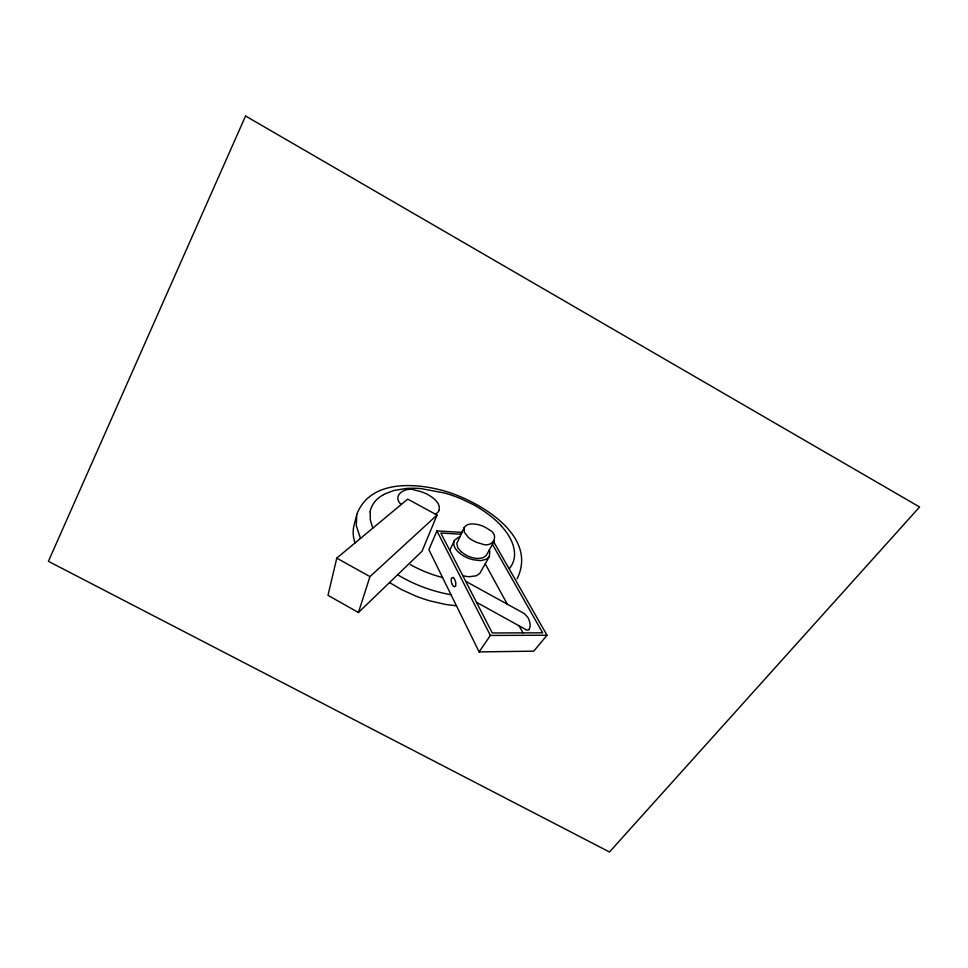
<?xml version="1.0" encoding="UTF-8"?>
<svg xmlns="http://www.w3.org/2000/svg" width="968" height="968" viewBox="0 0 968 968"><rect width="100%" height="100%" fill="white"/><g stroke="black" fill="none" stroke-linecap="round" stroke-linejoin="round"><path stroke-width="1.45" d="M370.26 512.12L370.296 519.792L372.765 528.177M336.779 558.125L327.995 595.332L358.438 612.502L422.048 551.203L437.04 515.061L407.709 499.113L336.779 558.125L369.945 576.613L437.04 515.061M356.865 514.214C370.454 478.664 418.454 482.681 448.148 492.131C481.181 502.694 538.184 536.357 517.069 578.828M358.438 612.502L369.945 576.613M439 510.402C440.948 503.747 434.233 498.447 429.235 495.386A34.424 29.052 19.3 0 0 415.405 490.304C406.294 486.202 391.06 495.096 401.163 504.546M461.905 532.376L436.919 530.912L428.884 549.679L479.112 651.9L533.755 651.161L546.993 635.238L493.789 541.935M464.216 527.548L464.35 532.255L468.185 537.24A22.942 19.517 14.4 0 0 473.086 540.652L474.635 541.451A26.233 22.349 14.4 0 0 481.253 543.689C492.288 548.941 500.613 535.147 488.84 529.544A25.676 21.611 14.8 0 0 477.26 524.438C472.928 523.603 466.842 523.216 464.216 527.548L456.787 543.52L457.791 547.815L461.506 552.159M449.745 550.332L454.561 540.253L458.251 537.434A11.749 9.874 15.4 0 1 459.691 536.974M454.198 540.918C452.177 546.194 456.896 551.228 460.841 554.132A29.899 25.313 14.6 0 0 472.771 559.661L479.414 560.557A18.114 15.258 14.5 0 0 481.701 560.436L486.214 559.25L488.671 557.459A7.829 6.57 14.1 0 0 489.397 556.443L489.784 551.349A11.761 9.874 14.4 0 0 489.276 550.03M486.493 555.039L494.382 540.87M489.397 556.443L480.285 572.56A8.252 6.873 14.5 0 1 479.571 573.564L476.123 575.827L469.347 576.71A21.175 17.702 15 0 1 462.728 575.549M529.23 629.188L530.113 626.441A16.722 13.6 11.7 0 0 530.04 623.755L529.98 623.344A23.74 19.299 12.1 0 0 527.741 617.269L524.281 613.543L465.656 581.26M479.112 651.9L490.377 635.444L546.993 635.238M486.154 555.547L483.165 557.677L478.918 558.476M383.582 494.515L393.601 490.534L406.318 488.465A83.284 69.151 17.8 0 1 420.935 488.586L444.832 493.075A120.891 98.905 17.4 0 1 461.216 498.835L473.049 504.473A100.72 83.067 17.2 0 1 481.616 509.591L486.105 512.677A93.521 77.319 16.9 0 1 501.46 525.975M461.01 534.215L440.851 533.053L492.276 632.951L542.673 632.842L492.458 544.318M456.46 605.799L445.534 604.443L430.433 600.995A136.367 117.515 16.7 0 1 415.417 595.913L401.272 589.439L389.535 582.542M442.582 577.557L440.392 576.964A122.246 106.093 16.5 0 1 412.271 565.675L410.311 564.622M453.036 577.497L451.354 578.223L451.221 580.897A17.896 14.81 14.6 0 0 451.632 582.821L452.286 584.575M476.474 602.265L525.866 629.575M501.363 526.035C508.152 533.537 513.996 542.77 514.54 553.139A31.242 26.245 14.1 0 1 509.507 568.434M485.234 563.824L507.305 604.189M519.15 625.86L522.986 632.89M436.919 530.912L490.377 635.444M360.459 538.414L356.284 525.563L356.793 514.504L353.986 525.527A40.16 33.529 20 0 0 353.756 538.281L354.929 543.024M529.363 629.248A2.468 2.009 10.9 0 1 525.842 629.599M439.085 510.439A9.474 8.071 18.5 0 1 435.213 514.032M478.918 558.524A22.954 19.396 14.7 0 1 461.663 552.038M453.072 577.46A5.276 4.356 15.8 0 1 454.742 579.614L455.456 581.344A17.69 14.568 16.4 0 1 455.831 583.256L455.625 586.293L454.065 586.693A5.36 4.429 15.3 0 1 452.358 584.563M369.994 512.048A32.96 27.769 19.9 0 1 383.691 494.66M451.003 594.727A135.472 117.322 16.5 0 1 397.606 574.75M245.557 116.003L48.4 561.319L609.489 851.997L919.6 506.99L245.557 116.003"/></g></svg>
